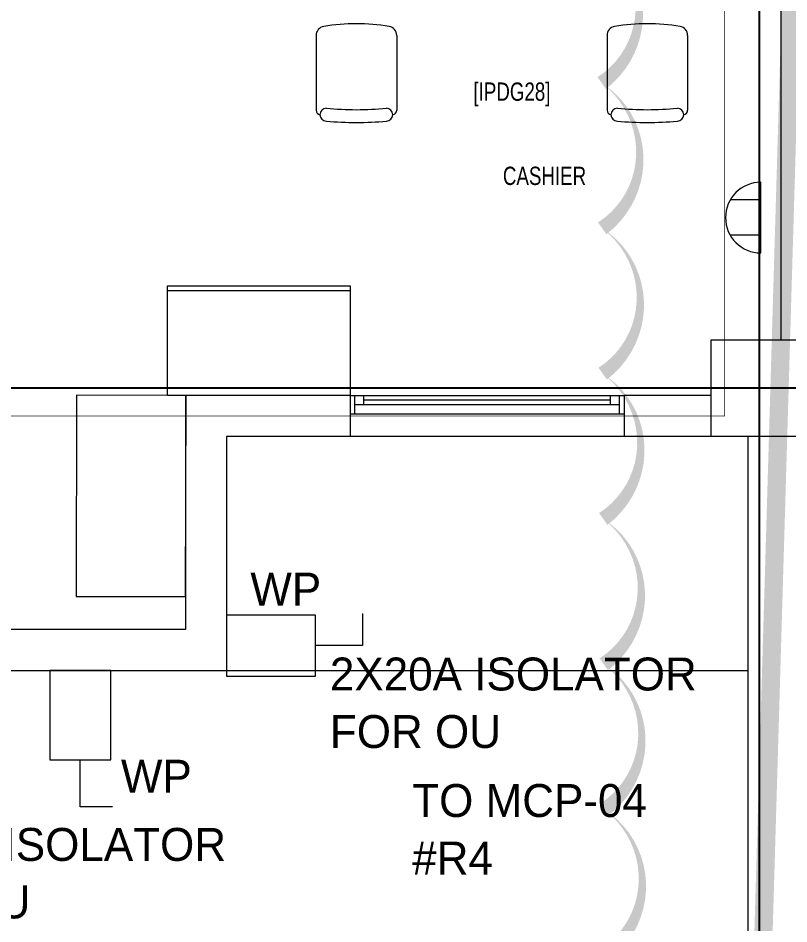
# Model space of a CAD drawing. Header units: metres. Extents: x 75097 to 220695, y -1557923 to -1361206.
# Drawn here: x 147505 to 151723, y -1472568 to -1467613 of the extents above; entities that cross this region are included whole.
import ezdxf

# ---------------------------------------------------------------- set-up
doc = ezdxf.new("R2010")
doc.units = ezdxf.units.M
doc.linetypes.add('DASHED2', pattern=[0.375, 0.25, -0.125])
doc.layers.get('0').update_dxf_attribs({"lineweight": 0})
for name, color, linetype, lineweight in [('A-100 - Copy$0$72_EGR_BASE_TEXT', 8, 'Continuous', 0), ('A-100 - Copy$0$Aluminum', 8, 'Continuous', 0), ('A-100 - Copy$0$Medical Equipment and Furniture', 8, 'Continuous', 0), ('A-100 - Copy$0$Medical Equipment and Furniture1', 8, 'Continuous', 5), ('A-100 - Copy$0$Proj', 8, 'Continuous', 0), ('A-100 - Copy$0$Structure', 8, 'Continuous', 9), ('A-100 - Copy$0$Walls', 8, 'Continuous', 0)]:
    doc.layers.add(name, color=color, linetype=linetype, lineweight=lineweight)
doc.layers.add('A-100 - Copy$0$axes', color=8, linetype='Continuous')
doc.layers.add('PD-VENT', color=8, linetype='Continuous')
for name, color, linetype, lineweight, true_color in [('E-POWR', 7, 'Continuous', 9, 0x4e7e3e), ('E-POWR-IDEN _1-100_', 7, 'Continuous', 9, 0x4e7e3e), ('REV 01', 7, 'Continuous', 0, 0xe41b4d)]:
    doc.layers.add(name, color=color, linetype=linetype, lineweight=lineweight, true_color=true_color)
doc.styles.add('A-100 - Copy$0$X3G_ENTITY_2587EA', font='swisscl.ttf', dxfattribs={"height": 200})
doc.styles.add('Optima_5', font='', dxfattribs={"height": 3.001645})
doc.styles.get('Optima_5').set_extended_font_data('Optima')

# ---------------------------------------------------------------- blocks, each defined once
blk = doc.blocks.new('GI-041_dwg__U120-3902841-GI-041')
at = {"layer": 'E-POWR', "flags": 128}
blk.add_lwpolyline([(-0.1145, 0), (0.1145, 0), (0.1145, 0.1572), (-0.1145, 0.1572)], close=True, dxfattribs=at)
blk.add_lwpolyline([(0.2354, 0.1613), (0.2354, 0.0786), (0.1145, 0.0786)], dxfattribs=at)
blk = doc.blocks.new('WALL OUTLET')
at = {"layer": 'E-POWR', "extrusion": (9.94399e-05, 4.90741e-07, 1)}
blk.add_line((-193.4, 0, 0), (193.4, 0, 0), dxfattribs=at)
blk.add_line((-193.4, 0, 0), (193.4, 0, 0), dxfattribs=at)
at = {"layer": 'E-POWR', "extrusion": (9.94399e-05, 4.90741e-07, 1), "elevation": 0}
for points in [[(-96.7, 0), (-96.7, 167.5)], [(96.7, 0), (96.7, 167.5)]]:
    blk.add_lwpolyline(points, dxfattribs=at)
at = {"layer": 'E-POWR', "extrusion": (9.94399e-05, 4.90741e-07, 1)}
blk.add_arc((0, 0, 0), 193.4, 359.9963, 179.9963, dxfattribs=at)
blk = doc.blocks.new('A-100 - Copy$0$CUPBOARD - GLASS TOP - LOCKABLE - 200x100x60')
at = {"layer": 'A-100 - Copy$0$Medical Equipment and Furniture1'}
blk.add_line((283.1819, -205.0074, 0), (284.1819, -205.0074, 0), dxfattribs=at)
at = {"layer": 'A-100 - Copy$0$Medical Equipment and Furniture1', "elevation": 0}
blk.add_lwpolyline([(284.1819, -204.4324), (283.1819, -204.4324), (283.1819, -205.0324), (284.1819, -205.0324)], close=True, dxfattribs=at)
blk = doc.blocks.new('A-100 - Copy$0$GF21021-P')
for p, q in [((-0.2207, 0.4756), (-0.2207, 0.0675)), ((0.2205, 0.4756), (0.2205, 0.0675))]:
    blk.add_line(p, q)
for centre, radius, start, end in [((-0.1707, 0.4756), 0.05, 99.6329, 180), ((-0.0001, -0.5295), 1.0695, 80.3671, 99.6329), ((0.1705, 0.4756), 0.05, 0, 80.3671), ((-0.1957, 0.0675), 0.025, 180, 261.4721), ((-0.1643, 0.0425), 0.0351, 90, 270), ((0, 1.8467), 1.7767, 264.6946, 275.3053), ((0.1641, 0.0425), 0.0351, 270, 90), ((0.1955, 0.0675), 0.025, 278.5279, 0), ((0, 1.8314), 1.8314, 264.8532, 275.147)]:
    blk.add_arc(centre, radius, start, end)
blk = doc.blocks.new('A-100 - Copy')
at = {"layer": 'A-100 - Copy$0$Aluminum'}
for p, q in [((149321.9, -1469677.7, 0), (150821.9, -1469677.7, 0)), ((149346.9, -1469777.7, 4.7), (149346.9, -1469677.7, 4.7)), ((149396.9, -1469727.7, 4.7), (149396.9, -1469677.7, 4.7)), ((150746.9, -1469702.7, 4.7), (149396.9, -1469702.7, 4.7)), ((150746.9, -1469727.7, 4.7), (150746.9, -1469677.7, 4.7)), ((150796.9, -1469777.7, 4.7), (150796.9, -1469677.7, 4.7)), ((149346.9, -1469727.7, 4.7), (150796.9, -1469727.7, 4.7)), ((149321.9, -1469777.7, 0), (150821.9, -1469777.7, 0))]:
    blk.add_line(p, q, dxfattribs=at)
at = {"layer": 'A-100 - Copy$0$axes'}
for p, q in [((151563.3, -1477297.4, 0), (151563.3, -1391762.7, 0)), ((215795, -1469637.7, 2.4), (83877.8, -1469637.7, 2.4))]:
    blk.add_line(p, q, dxfattribs=at)
at = {"layer": 'A-100 - Copy$0$Medical Equipment and Furniture', "elevation": 0}
blk.add_lwpolyline([(148424, -1469677.7), (147824, -1469676.4), (147821.7, -1470776.4), (148421.7, -1470777.7)], close=True, dxfattribs=at)
at = {"layer": 'A-100 - Copy$0$Proj'}
blk.add_line((150821.9, -1469902.7, 0), (149321.9, -1469902.7, 0), dxfattribs=at)
blk.add_lwpolyline([(148645.5, -1471182.7), (151498.3, -1471182.7)], dxfattribs=at)
at = {"layer": 'A-100 - Copy$0$Structure', "elevation": 0}
blk.add_lwpolyline([(151298.3, -1469372.7), (151828.3, -1469372.7), (151828.3, -1469902.7), (151298.3, -1469902.7)], close=True, dxfattribs=at)
at = {"layer": 'A-100 - Copy$0$Walls'}
for p, q in [((151678.3, -1466982.7, 0), (151678.3, -1469372.7, 0)), ((149321.9, -1469677.7, 0), (148420.5, -1469677.7, 0)), ((148420.5, -1469677.7), (148420.5, -1470957.7)), ((148420.5, -1469677.7), (148420.5, -1470957.7)), ((149321.9, -1469677.7, 0), (149321.9, -1469902.7, 0)), ((151298.3, -1469677.7, 0), (150821.9, -1469677.7, 0)), ((150821.9, -1469677.7, 0), (150821.9, -1469902.7, 0)), ((148645.5, -1469902.7, 0), (148645.5, -1471182.7, 0)), ((149321.9, -1469902.7, 0), (148645.5, -1469902.7, 0)), ((151298.3, -1469902.7, 0), (150821.9, -1469902.7, 0)), ((151498.3, -1469902.7, 0), (151498.3, -1475532.7, 0)), ((148420.5, -1470957.7), (146528.7, -1470957.7)), ((146528.7, -1471182.7), (148645.5, -1471182.7))]:
    blk.add_line(p, q, dxfattribs=at)
at = {"layer": 'A-100 - Copy$0$Medical Equipment and Furniture', "xscale": 1000, "yscale": 1000, "zscale": 1000}
for p in [(149356.3, -1468184.2, 0), (150948.7, -1468184.2, 0)]:
    blk.add_blockref('A-100 - Copy$0$GF21021-P', p, dxfattribs=at)
at = {"layer": 'A-100 - Copy$0$Medical Equipment and Furniture', "xscale": -1000, "yscale": 1000, "zscale": 1000, "rotation": 180}
blk.add_blockref('A-100 - Copy$0$CUPBOARD - GLASS TOP - LOCKABLE - 200x100x60', (-134860.1, -1674110.1, 0), dxfattribs=at)
at = {"layer": 'A-100 - Copy$0$72_EGR_BASE_TEXT', "char_height": 100, "attachment_point": 2, "style": 'A-100 - Copy$0$X3G_ENTITY_2587EA'}
for s, insert in [('[IPDG28]', (150207.5, -1467965.5)), ('CASHIER', (150385.8, -1468426.1))]:
    blk.add_mtext(s, dxfattribs=dict(at, insert=insert))

msp = doc.modelspace()

# ---------------------------------------------------------------- linework, layer by layer
at = {"layer": 'E-POWR', "color": 240, "linetype": 'DASHED2', "ltscale": 500, "true_color": 0xf10e52, "const_width": 100, "elevation": 0}
msp.add_lwpolyline([(159393.3, -1448612.7), (159393.3, -1454972.7), (147820.4, -1454991.2), (147948, -1460991.2), (148420.5, -1460972.7), (148420.5, -1466760.4), (151756.7, -1466760.4), (151498.3, -1475532.7), (159048.3, -1475532.7), (159048.3, -1476893.7), (174041.3, -1476822.7), (174041.3, -1469902.7), (209947.3, -1469902.7), (209947.3, -1454972.7), (173995.3, -1454972.7), (173978.3, -1451323.8), (179573.3, -1451323.8), (179573.3, -1448020.8), (173978.3, -1448045.7)], dxfattribs=at)
at = {"layer": 'E-POWR', "const_width": 3, "elevation": 0}
msp.add_lwpolyline([(148233.6, -1465060.6), (148235.8, -1466732.2), (148233.6, -1467174.4), (148977.3, -1467169.6), (151371.3, -1467169.6), (151371.3, -1469789.5), (146038.3, -1469789.5)], dxfattribs=at)

# ---------------------------------------------------------------- block references
at = {"color": 85, "xscale": 2127.341102341351, "yscale": 2127.341102341351, "zscale": 2127.341102341351}
msp.add_blockref('GI-041_dwg__U120-3902841-GI-041', (148889.1, -1471213.1, 0), dxfattribs=at)
at = {"color": 85, "xscale": 2127.341102341351, "yscale": 2127.341102341351, "zscale": 2127.341102341351, "rotation": 269.9999999997816}
msp.add_blockref('GI-041_dwg__U120-3902841-GI-041', (147677.7, -1471426.3), dxfattribs=at)
at = {"layer": 'PD-VENT', "color": 85, "rotation": 89.99590976442055}
msp.add_blockref('WALL OUTLET', (151570, -1468704.6, 0), dxfattribs=at)

# ---------------------------------------------------------------- texts
at = {"layer": 'E-POWR-IDEN _1-100_', "attachment_point": 1, "rotation": 360, "line_spacing_factor": 1.047943, "style": 'Optima_5'}
for s, insert, char_height, width in [('WP', (148775.7, -1470646.7), 180.1, 3.637978807091713e-12), ('2X20A ISOLATOR\\PFOR OU', (149211.1, -1471111, 0), 180.099, 2475.925), ('WP', (148067.4, -1471669.9), 180.1, 3.637978807091713e-12), ('TO MCP-04 \\P#R4', (149661.8, -1471803), 180.1, 2475.925), ('2X20A ISOLATOR\\PFOR OU', (146635.1, -1472043.1, 0), 180.099, 2475.925)]:
    msp.add_mtext(s, dxfattribs=dict(at, insert=insert, char_height=char_height, width=width))

# ---------------------------------------------------------------- next in the draw order: block references
msp.add_blockref('A-100 - Copy', (0, 0))

# ---------------------------------------------------------------- next in the draw order: linework, layer by layer
at = {"layer": 'REV 01', "color": 3, "elevation": 0}
msp.add_lwpolyline([(150679.1, -1462405.1, 0, 79.5, -0.520567), (150682, -1463199.9, 0, 79.5, -0.520567), (150684.8, -1463994.6, 0, 79.5, -0.520567), (150687.6, -1464789.4, 0, 79.5, -0.520567), (150690.4, -1465584.2, 0, 79.5, -0.520567), (150693.2, -1466379, 0, 79.5, -0.520567), (150696, -1467173.8, 0, 79.5, -0.520567), (150698.9, -1467968.6, 0, 79.5, -0.520567), (150701.7, -1468763.3, 0, 79.5, -0.520567), (150704.5, -1469558.1, 0, 79.5, -0.520567), (150707.3, -1470352.9, 0, 79.5, -0.520567), (150710.1, -1471147.7, 0, 79.5, -0.520567), (150712.9, -1471942.5, 0, 79.5, -0.520567), (150715.7, -1472737.2, 0, 79.5, -0.520567)], format="xyseb", dxfattribs=at)

doc.saveas('drawing.dxf')
